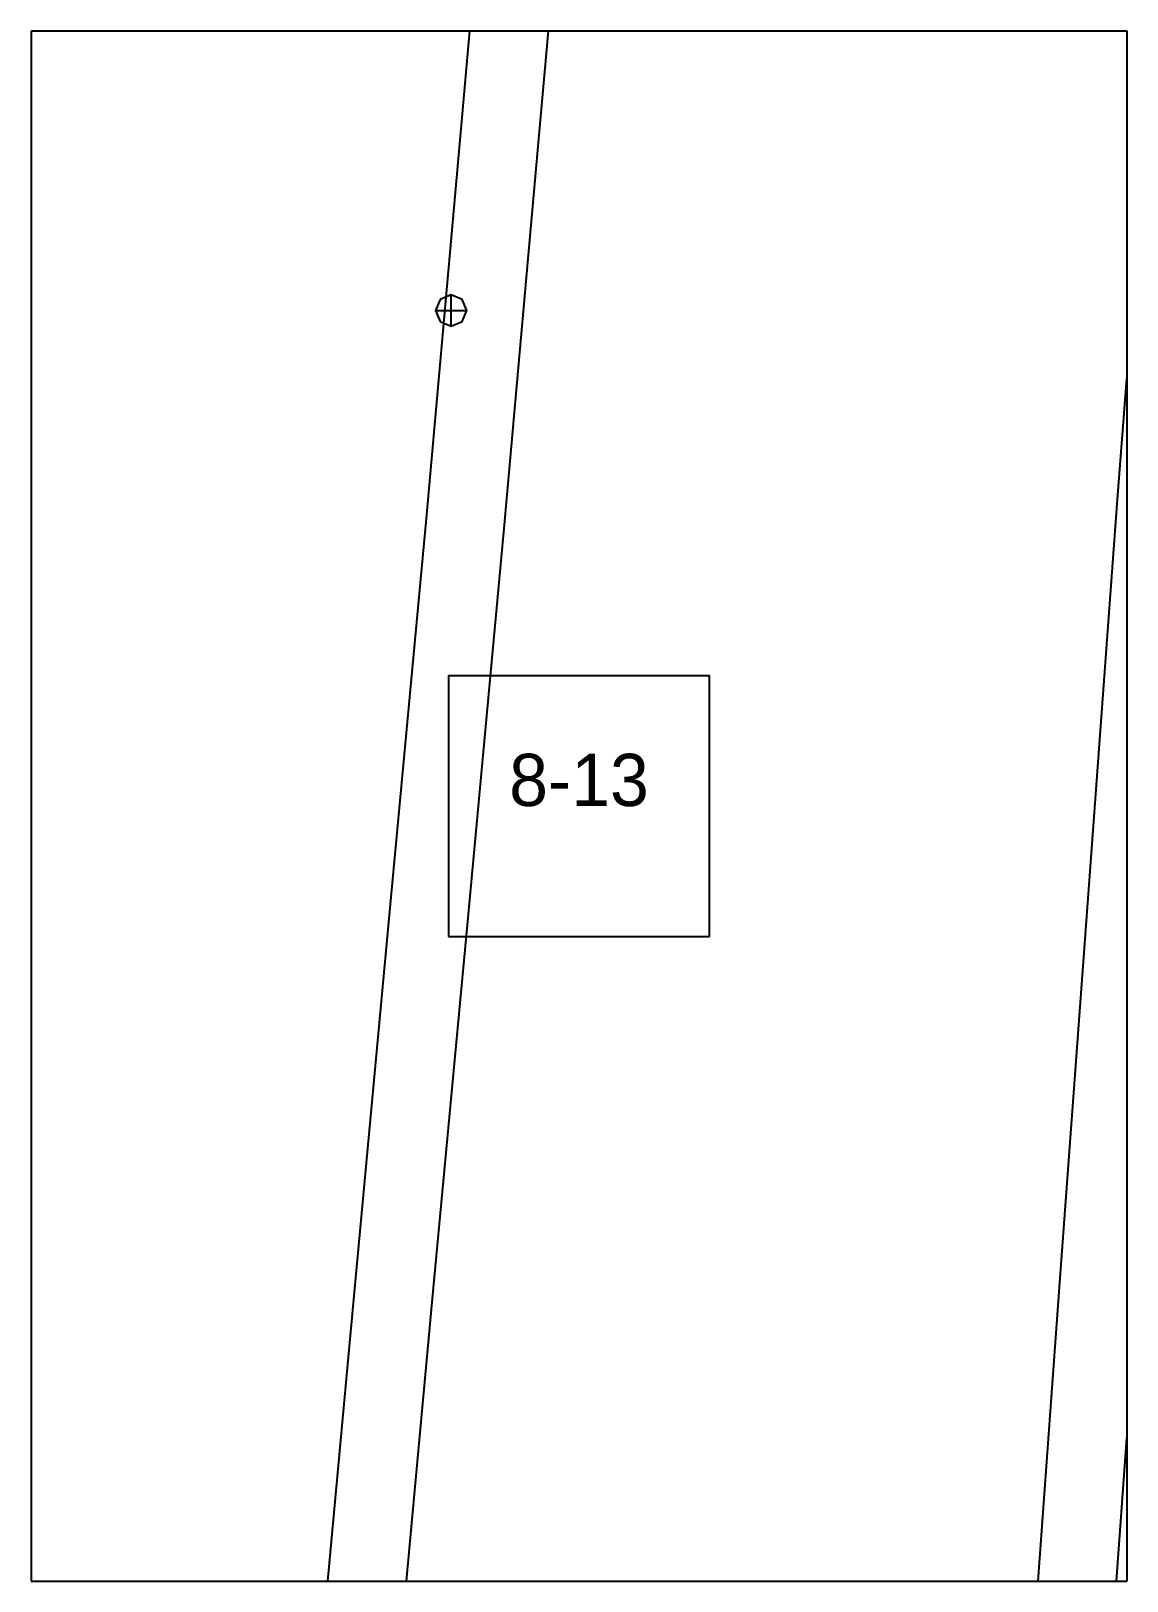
# Paper-space layout 'Plan 8-13' of a CAD drawing. Header units: metres, sheet in millimetres. Extents: x 0 to 210, y 0 to 297.
# The model-space entities are those that its viewports show. They can reach past a viewport. Long polylines and large blocks are cut down to what shows.
import ezdxf
from ezdxf.enums import TextEntityAlignment as Align

# ---------------------------------------------------------------- set-up
doc = ezdxf.new("R2010")
doc.units = ezdxf.units.M
for name, color, linetype in [('default', 7, 'Continuous'), ('TEXTLAYER', 7, 'Continuous'), ('VIEWPORTS', 7, 'Continuous')]:
    doc.layers.add(name, color=color, linetype=linetype)

msp = doc.modelspace()

# ---------------------------------------------------------------- linework, layer by layer
at = {"color": 9}
for p, q in [((2520, -1782), (2520, -2079)), ((2520, -1782), (2520, -2079)), ((2730, -1782), (2730, -2079)), ((2730, -1782), (2730, -2079)), ((2310, -2079), (2520, -2079)), ((2310, -2079), (2520, -2079)), ((2520, -2079), (2730, -2079)), ((2520, -2079), (2520, -2376)), ((2520, -2079), (2730, -2079)), ((2520, -2079), (2520, -2376)), ((2730, -2079), (2940, -2079)), ((2730, -2079), (2730, -2376)), ((2730, -2079), (2940, -2079)), ((2730, -2079), (2730, -2376)), ((2600, -2202.5), (2650, -2202.5)), ((2600, -2202.5), (2600, -2252.5)), ((2650, -2252.5), (2650, -2202.5)), ((2600, -2252.5), (2650, -2252.5)), ((2310, -2376), (2520, -2376)), ((2310, -2376), (2520, -2376)), ((2520, -2376), (2730, -2376)), ((2520, -2376), (2520, -2673)), ((2520, -2376), (2730, -2376)), ((2520, -2376), (2520, -2673)), ((2730, -2376), (2940, -2376)), ((2730, -2376), (2730, -2673)), ((2730, -2376), (2940, -2376)), ((2730, -2376), (2730, -2673))]:
    msp.add_line(p, q, dxfattribs=at)
at = {"layer": 'default', "color": 7, "linetype": 'Continuous'}
for p, q in [((2602.41, -2097.75), (2609.03, -2023.31)), ((2617.36, -2098.97), (2623.98, -2024.52)), ((2728.13, -2169.57), (2733.95, -2094.86)), ((2595.77, -2172.39), (2602.41, -2097.75)), ((2610.72, -2173.6), (2617.36, -2098.97)), ((2598.4, -2130.44), (2597.52, -2132.56)), ((2600.52, -2129.56), (2598.4, -2130.44)), ((2602.64, -2130.44), (2600.52, -2129.56)), ((2600.52, -2135.56), (2600.52, -2129.56)), ((2603.52, -2132.56), (2602.64, -2130.44)), ((2597.52, -2132.56), (2598.4, -2134.68)), ((2597.52, -2132.56), (2603.52, -2132.56)), ((2598.4, -2134.68), (2600.52, -2135.56)), ((2600.52, -2135.56), (2602.64, -2134.68)), ((2602.64, -2134.68), (2603.52, -2132.56)), ((2722.61, -2244.3), (2728.13, -2169.57)), ((2588.85, -2246.99), (2595.77, -2172.39)), ((2603.8, -2248.21), (2610.72, -2173.6)), ((2717.14, -2318.81), (2722.61, -2244.3)), ((2581.94, -2321.38), (2588.85, -2246.99)), ((2596.89, -2322.6), (2603.8, -2248.21)), ((2711.72, -2392.85), (2717.14, -2318.81)), ((2575.07, -2395.29), (2581.94, -2321.38)), ((2726.67, -2394.12), (2732.09, -2320.08)), ((2590.02, -2396.51), (2596.89, -2322.6)), ((2726.49, -2377.12), (2724.37, -2378)), ((2728.61, -2378), (2726.49, -2377.12)), ((2726.49, -2383.12), (2726.49, -2377.12))]:
    msp.add_line(p, q, dxfattribs=at)

# ---------------------------------------------------------------- texts
at = {"layer": 'TEXTLAYER', "color": 1}
msp.add_text('8-13', height=10, dxfattribs=at).set_placement((2625, -2227.5), align=Align.CENTER)

psp = doc.layouts.new('Plan 8-13')

# ---------------------------------------------------------------- viewports
at = {"layer": 'VIEWPORTS'}
psp.add_viewport(center=(105, 148.5), size=(210, 297), view_center_point=(2625, -2227.5), view_height=297, dxfattribs=at)

doc.saveas('drawing.dxf')
